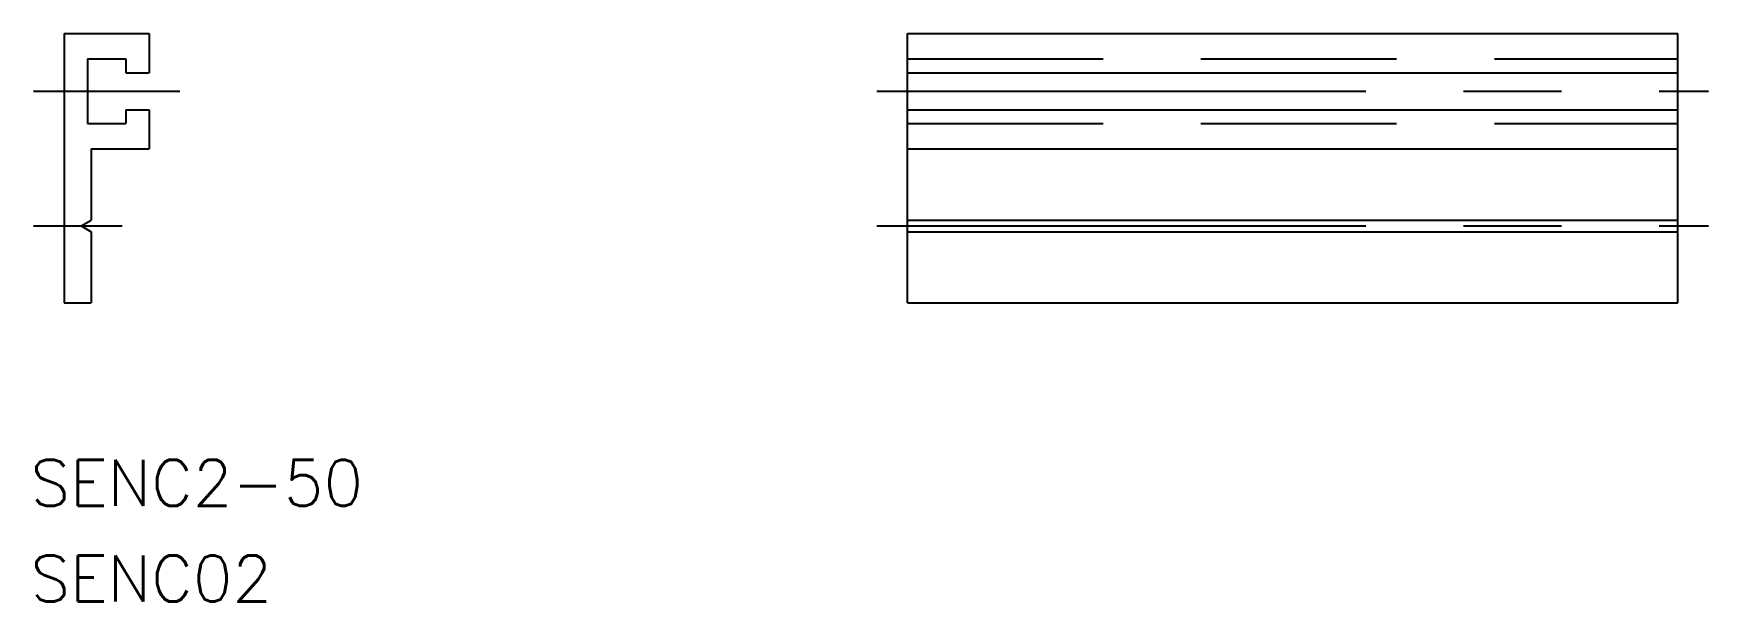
# Model space of a CAD drawing. Extents: x -57 to 52, y -19 to 18.
import ezdxf

# ---------------------------------------------------------------- set-up
doc = ezdxf.new("R2010")
doc.units = 0
doc.linetypes.add('CENTER', pattern=[50.8, 31.75, -6.35, 6.35, -6.35])
doc.linetypes.add('DASHED', pattern=[19.05, 12.7, -6.35])
doc.layers.get('0').update_dxf_attribs({"linetype": 'CONTINUOUS'})
doc.layers.add('CENTER', color=1, linetype='CENTER')
doc.styles.get("Standard").update_dxf_attribs({"font": 'txt.shx', "height": 3, "bigfont": 'bigfont.shx'})

# ---------------------------------------------------------------- blocks, each defined once
blk = doc.blocks.new('*U15')
at = {"color": 7, "linetype": 'CONTINUOUS'}
blk.add_text('SENC2-50', height=3, dxfattribs=at).set_placement((-56.95, -13.18))
blk = doc.blocks.new('*U16')
at = {"color": 7, "linetype": 'CONTINUOUS'}
blk.add_text('SENC02', height=3, dxfattribs=at).set_placement((-56.95, -19.39))

msp = doc.modelspace()

# ---------------------------------------------------------------- linework, layer by layer
at = {"color": 7, "linetype": 'CONTINUOUS'}
for p, q in [((-54.75, 17.5), (-49.25, 17.5)), ((-54.75, 17.5), (-54.75, 0)), ((-49.25, 17.5), (-49.25, 14.95)), ((0, 0), (0, 17.5)), ((0, 17.5), (50, 17.5)), ((50, 0), (50, 17.5)), ((-53.25, 15.85), (-50.75, 15.85)), ((-53.25, 15.85), (-53.25, 11.65)), ((-50.75, 15.85), (-50.75, 14.95)), ((-50.75, 14.95), (-49.25, 14.95)), ((0, 14.95), (50, 14.95)), ((-50.75, 12.55), (-50.75, 11.65)), ((-50.75, 12.55), (-49.25, 12.55)), ((-49.25, 12.55), (-49.25, 10)), ((0, 12.55), (50, 12.55)), ((-53.25, 11.65), (-50.75, 11.65)), ((-53, 10), (-49.25, 10)), ((-53, 10), (-53, 5.384516)), ((0, 10), (50, 10)), ((-53.666, 5), (-53, 5.384516)), ((-53.666, 5), (-53, 4.615485)), ((-53, 4.615485), (-53, 0)), ((0, 5.384516), (50, 5.384516)), ((0, 4.615485), (50, 4.615485)), ((-54.75, 0), (-53, 0)), ((0, 0), (50, 0))]:
    msp.add_line(p, q, dxfattribs=at)
at = {"color": 3, "linetype": 'DASHED'}
for p, q in [((0, 15.85), (50, 15.85)), ((0, 11.65), (50, 11.65))]:
    msp.add_line(p, q, dxfattribs=at)
at = {"layer": 'CENTER', "color": 1, "linetype": 'CENTER'}
for p, q in [((-56.75, 13.75), (-47.25, 13.75)), ((-2, 13.75), (52, 13.75)), ((-56.75, 5), (-51, 5)), ((-2, 5), (52, 5))]:
    msp.add_line(p, q, dxfattribs=at)

# ---------------------------------------------------------------- block references
at = {"color": 7, "linetype": 'CONTINUOUS'}
for name in ['*U15', '*U16']:
    msp.add_blockref(name, (0, 0), dxfattribs=at)

doc.saveas('drawing.dxf')
